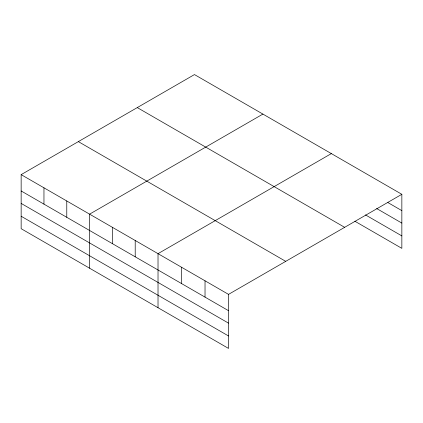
<?xml version="1.0" encoding="UTF-8"?>
<svg xmlns="http://www.w3.org/2000/svg" width="423" height="423" viewBox="0 0 423 423"><rect width="100%" height="100%" fill="white"/><g stroke="black" fill="none" stroke-linecap="round" stroke-linejoin="round"><path stroke-width="0.63" d="M228.531 323.146L228.531 294.371L21.15 174.641L21.15 228.695L228.531 348.425L228.531 323.146L21.15 203.415M354.844 221.218L401.85 248.359L401.85 194.305L194.469 74.575L21.15 174.641M262.905 114.088L89.586 214.154L89.586 268.203M331.341 153.597L158.022 253.663L158.022 307.717M228.531 294.371L401.85 194.305M387.859 202.548L401.85 210.628M376.666 208.539L401.85 223.08M365.477 214.905L401.85 235.907M137.274 107.601L344.655 227.325M78.345 141.62L285.726 261.351M21.15 190.963L228.531 310.694M21.15 216.243L228.531 335.973M205.028 280.803L205.028 297.12M181.525 267.236L181.525 283.553M135.207 240.491L135.207 256.814M112.396 227.325L112.396 243.643M66.776 200.983L66.776 217.3M43.96 187.812L43.96 204.135"/></g></svg>
